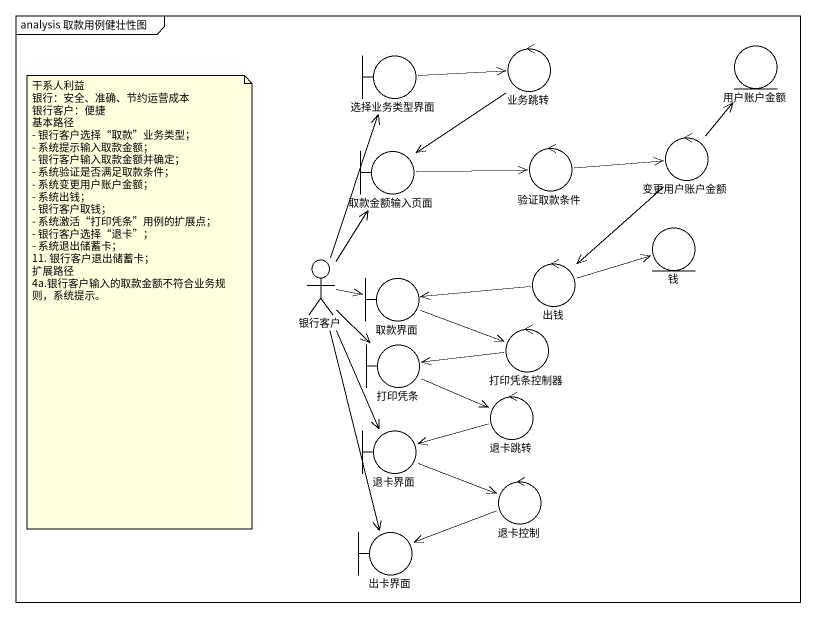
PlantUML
@startuml
mainframe analysis 取款用例健壮性图
entity 用户账户金额
boundary 选择业务类型界面
control 业务跳转
boundary 取款金额输入页面
control 验证取款条件
control 变更用户账户金额
actor 银行客户
control 出钱
entity 钱
boundary 取款界面
boundary 打印凭条
control 打印凭条控制器
control 退卡跳转
boundary 退卡界面
control 退卡控制
boundary 出卡界面
选择业务类型界面 -right-> 业务跳转
业务跳转 --> 取款金额输入页面
取款金额输入页面 -right-> 验证取款条件
验证取款条件 -right-> 变更用户账户金额
变更用户账户金额 -up-> 用户账户金额
变更用户账户金额 --> 出钱
银行客户 -up-> 选择业务类型界面
银行客户 -up-> 取款金额输入页面
银行客户 -right-> 取款界面
银行客户 --> 打印凭条
银行客户 --> 退卡界面
银行客户 --> 出卡界面
出钱 -right-> 钱
出钱 -left-> 取款界面
取款界面 -right-> 打印凭条控制器
打印凭条 -right-> 退卡跳转
打印凭条控制器 -left-> 打印凭条
退卡跳转 -left-> 退卡界面
退卡界面 -right-> 退卡控制
退卡控制 -left-> 出卡界面
note as N1
  干系人利益
  银行：安全、准确、节约运营成本
  银行客户：便捷
  基本路径
  - 银行客户选择“取款”业务类型；
  - 系统提示输入取款金额；
  - 银行客户输入取款金额并确定；
  - 系统验证是否满足取款条件；
  - 系统变更用户账户金额；
  - 系统出钱；
  - 银行客户取钱；
  - 系统激活“打印凭条”用例的扩展点；
  - 银行客户选择“退卡”；
  - 系统退出储蓄卡；
  11. 银行客户退出储蓄卡；
  扩展路径
  4a.银行客户输入的取款金额不符合业务规则，系统提示。
end note
@enduml
